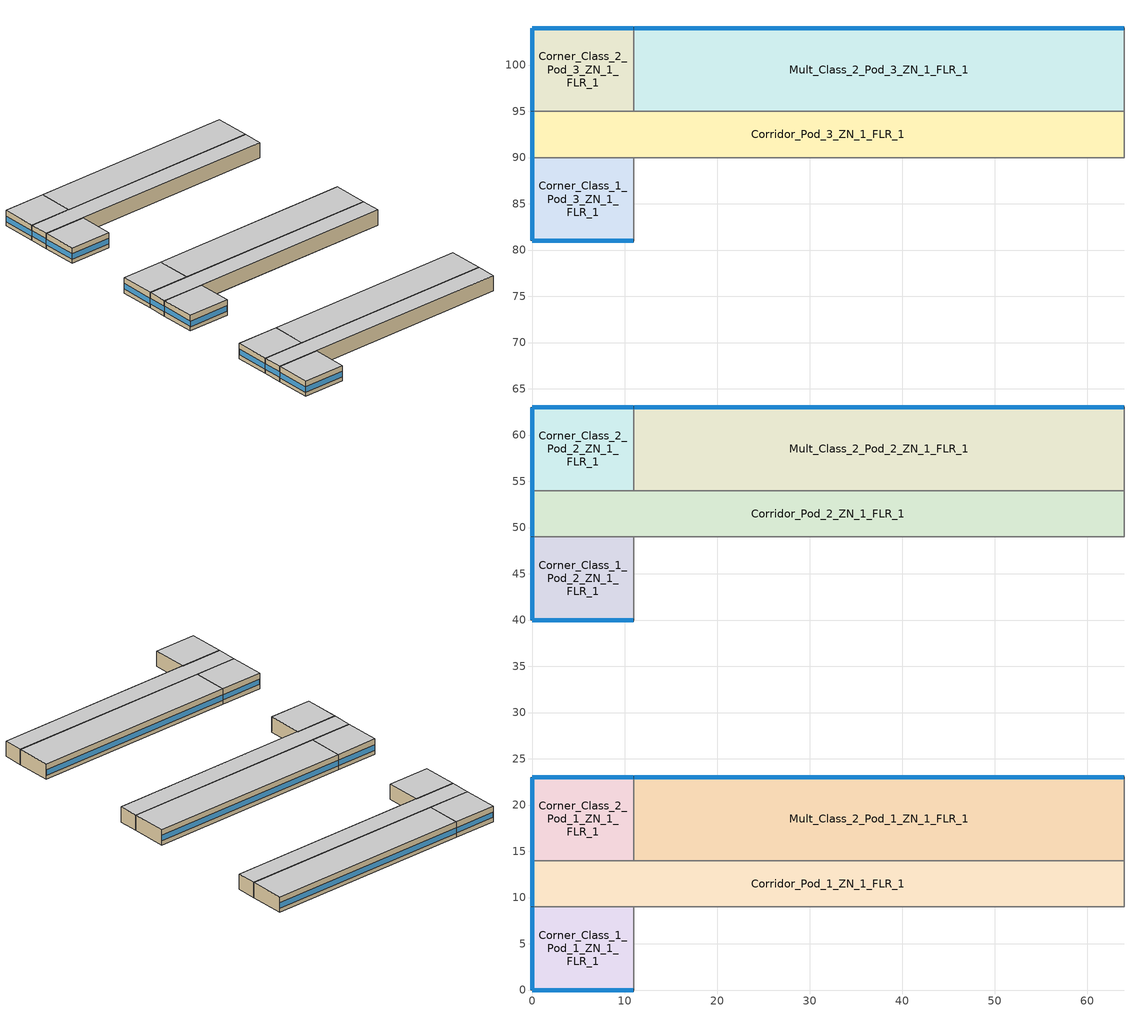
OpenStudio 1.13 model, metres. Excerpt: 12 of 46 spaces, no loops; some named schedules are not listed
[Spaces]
Mult_Class_2_Pod_3_ZN_1_FLR_1
 floor ground: 64,104 64,95 11,95 11,104 z0
 wall outside: 64,104 11,104 z0:4
 wall to Corner_Class_2_Pod_3_ZN_1_FLR_1: 11,104 11,95 z0:4
 wall to Corridor_Pod_3_ZN_1_FLR_1: 11,95 64,95 z0:4
 wall to Bathrooms_ZN_1_FLR_1: 64,95 64,104 z0:4
 window: 63.95,104 11.05,104 z1.1:2.5
 ceiling to Mult_Class_2_Pod_3_ZN_1_FLR_2: 64,95 64,104 11,104 11,95 z4
Mult_Class_2_Pod_2_ZN_1_FLR_1
 floor ground: 64,63 64,54 11,54 11,63 z0
 wall outside: 64,63 11,63 z0:4
 wall to Corridor_Pod_2_ZN_1_FLR_1: 11,54 64,54 z0:4
 wall to Main_Corridor_ZN_1_FLR_1: 64,54 64,63 z0:4
 wall to Corner_Class_2_Pod_2_ZN_1_FLR_1: 11,63 11,54 z0:4
 window: 63.95,63 11.05,63 z1.1:2.5
 ceiling to Mult_Class_2_Pod_2_ZN_1_FLR_2: 64,54 64,63 11,63 11,54 z4
Mult_Class_2_Pod_1_ZN_1_FLR_1
 floor ground: 64,23 64,14 11,14 11,23 z0
 wall outside: 64,23 11,23 z0:4
 wall to Main_Corridor_ZN_1_FLR_1: 64,14 64,23 z0:4
 wall to Corridor_Pod_1_ZN_1_FLR_1: 11,14 64,14 z0:4
 wall to Corner_Class_2_Pod_1_ZN_1_FLR_1: 11,23 11,14 z0:4
 window: 63.95,23 11.05,23 z1.1:2.5
 ceiling to Mult_Class_2_Pod_1_ZN_1_FLR_2: 64,14 64,23 11,23 11,14 z4
Corner_Class_1_Pod_2_ZN_1_FLR_1
 floor ground: 11,49 11,40 0,40 0,49 z0
 wall outside: 0,49 0,40 11,40 z0:4
 wall to Corridor_Pod_2_ZN_1_FLR_1: 11,49 0,49 z0:4
 wall to Mult_Class_1_Pod_2_ZN_1_FLR_1: 11,40 11,49 z0:4
 window: 0.05,40 10.95,40 z1.1:2.51; 0,48.95 0,40.05 z1.1:2.52
 ceiling to Corner_Class_1_Pod_2_ZN_1_FLR_2: 11,40 11,49 0,49 0,40 z4
Corridor_Pod_1_ZN_1_FLR_1
 floor ground: 64,14 64,9 0,9 0,14 z0
 wall outside: 0,14 0,9 z0:4
 wall to Corner_Class_2_Pod_1_ZN_1_FLR_1: 11,14 0,14 z0:4
 wall to Mult_Class_1_Pod_1_ZN_1_FLR_1: 11,9 64,9 z0:4
 wall to Corner_Class_1_Pod_1_ZN_1_FLR_1: 0,9 11,9 z0:4
 wall to Lobby_ZN_1_FLR_1: 64,9 64,14 z0:4
 window: 0,13.95 0,9.05 z1.1:2.53
 ceiling to Corridor_Pod_1_ZN_1_FLR_2: 64,9 64,14 0,14 0,9 z4
Corridor_Pod_2_ZN_1_FLR_1
 floor ground: 64,54 64,49 0,49 0,54 z0
 wall outside: 0,54 0,49 z0:4
 wall to Corner_Class_2_Pod_2_ZN_1_FLR_1: 11,54 0,54 z0:4
 wall to Main_Corridor_ZN_1_FLR_1: 64,49 64,54 z0:4
 wall to Mult_Class_1_Pod_2_ZN_1_FLR_1: 11,49 64,49 z0:4
 window: 0,53.95 0,49.05 z1.1:2.53
 ceiling to Corridor_Pod_2_ZN_1_FLR_2: 64,49 64,54 0,54 0,49 z4
Corner_Class_1_Pod_3_ZN_1_FLR_1
 floor ground: 11,90 11,81 0,81 0,90 z0
 wall outside: 0,90 0,81 11,81 z0:4
 wall to Mult_Class_1_Pod_3_ZN_1_FLR_1: 11,81 11,90 z0:4
 wall to Corridor_Pod_3_ZN_1_FLR_1: 11,90 0,90 z0:4
 window: 0,89.95 0,81.05 z1.1:2.52; 0.05,81 10.95,81 z1.1:2.51
 ceiling to Corner_Class_1_Pod_3_ZN_1_FLR_2: 11,81 11,90 0,90 0,81 z4
Corner_Class_2_Pod_1_ZN_1_FLR_1
 floor ground: 11,23 11,14 0,14 0,23 z0
 wall outside: 11,23 0,23 0,14 z0:4
 window: 10.95,23 0.05,23 z1.1:2.51; 0,22.95 0,14.05 z1.1:2.52
 ceiling to Corner_Class_2_Pod_1_ZN_1_FLR_2: 11,14 11,23 0,23 0,14 z4
Corner_Class_1_Pod_1_ZN_1_FLR_1
 floor ground: 11,9 11,0 0,0 0,9 z0
 wall outside: 0,9 0,0 11,0 z0:4
 wall to Mult_Class_1_Pod_1_ZN_1_FLR_1: 11,0 11,9 z0:4
 window: 0.05,0 10.95,0 z1.1:2.51; 0,8.95 0,0.05 z1.1:2.52
 ceiling to Corner_Class_1_Pod_1_ZN_1_FLR_2: 11,0 11,9 0,9 0,0 z4
Corridor_Pod_3_ZN_1_FLR_1
 floor ground: 64,95 64,90 0,90 0,95 z0
 wall outside: 0,95 0,90 z0:4
 wall to Corner_Class_2_Pod_3_ZN_1_FLR_1: 11,95 0,95 z0:4
 wall to Bathrooms_ZN_1_FLR_1: 64,90 64,95 z0:4
 wall to Mult_Class_1_Pod_3_ZN_1_FLR_1: 11,90 64,90 z0:4
 window: 0,94.95 0,90.05 z1.1:2.53
 ceiling to Corridor_Pod_3_ZN_1_FLR_2: 64,90 64,95 0,95 0,90 z4
Corner_Class_2_Pod_2_ZN_1_FLR_1
 floor ground: 11,63 11,54 0,54 0,63 z0
 wall outside: 11,63 0,63 0,54 z0:4
 window: 0,62.95 0,54.05 z1.1:2.52; 10.95,63 0.05,63 z1.1:2.51
 ceiling to Corner_Class_2_Pod_2_ZN_1_FLR_2: 11,54 11,63 0,63 0,54 z4
Corner_Class_2_Pod_3_ZN_1_FLR_1
 floor ground: 11,104 11,95 0,95 0,104 z0
 wall outside: 11,104 0,104 0,95 z0:4
 window: 0,103.95 0,95.05 z1.1:2.52; 10.95,104 0.05,104 z1.1:2.51
 ceiling to Corner_Class_2_Pod_3_ZN_1_FLR_2: 11,95 11,104 0,104 0,95 z4
[Site]
Burlington International Ap: Latitude {deg}=44.47; Longitude {deg}=-73.15; Time Zone {hr}=-5; Elevation {m}=101; Terrain=City
[Building]
DOE Ref 1980-2004-SecondarySchool-ASHRAE 169-2006-6A created: 2017-01-30 12:52:59 -0700: North Axis {deg}=0; Default Construction Set=DOE Ref 1980-2004 - SecSchl - ASHRAE 169-2006-6A; Standards Building Type=SecondarySchool
[Site:GroundTemperature:BuildingSurface]
19.332, 19.336, 19.402, 19.499, 20.187, 21.576, 22.125, 22.272, 20.641, 19.872, 19.644, 19.476
[Site:WaterMainsTemperature]
Calculation Method=Correlation; Annual Average Outdoor Air Temperature {C}=7.8; Maximum Difference In Monthly Average Outdoor Air Temperatures {deltaC}=28.3
[SizingPeriod:DesignDay] Barometric Pressure {Pa}=100118; Sky Clearness=0; Rain Indicator=0; Snow Indicator=0; Day of Month=21; Daylight Saving Time Indicator=0; Humidity Indicating Type=Wetbulb; Dry-Bulb Temperature Range Modifier Type=DefaultMultipliers
Name | Maximum Dry-Bulb Temperature {C} | Daily Dry-Bulb Temperature Range {deltaC} | Humidity Indicating Conditions at Maximum Dry-Bulb | Wind Speed {m/s} | Wind Direction {deg} | Month | Day Type | Solar Model Indicator | ASHRAE Taub | ASHRAE Taud
Burlington International Ap Ann Clg .4% Condns DB=>MWB | 31.3 | 10.7 | 21.7 | 4.5 | 170 | 7 | SummerDesignDay | ASHRAETau | 0.459 | 2.002
Burlington International Ap Ann Htg 99.6% Condns DB | -22.4 | 0 | -22.4 | 3 | 60 | 1 | WinterDesignDay | ASHRAEClearSky
[ClimateZones]
Climate Zone Institution Name 1=ASHRAE; Climate Zone Document Name 1=ANSI/ASHRAE Standard 169; Climate Zone Document Year 1=2006; Climate Zone Value 1=6A; Climate Zone Institution Name 2=CEC; Climate Zone Document Name 2=California Climate Zone Descriptions; Climate Zone Document Year 2=1995
[Material:NoMass] Thermal Absorptance=0.9; Solar Absorptance=0.7
Name | Roughness | Thermal Resistance {m2-K/W} | Visible Absorptance
CP02 CARPET PAD | VeryRough | 0.21648 | 0.8
Typical Insulation R-13.21 | Smooth | 2.32567 | 0.7
Typical Carpet Pad | Smooth | 0.21648 | 0.8
Typical Insulation R-21.1 | Smooth | 3.7168 | 0.7
Typical Insulation R-10.5 | Smooth | 1.84881 | 0.7
Typical Insulation | Smooth | 0.0282222 | 0.7
[Material]
Name | Roughness | Thickness {m} | Conductivity {W/m-K} | Density {kg/m3} | Specific Heat {J/kg-K} | Thermal Absorptance | Solar Absorptance | Visible Absorptance
100mm Normalweight concrete floor | MediumSmooth | 0.1016 | 2.31 | 2322 | 832
G01 13mm gypsum board | Smooth | 0.0127 | 0.16 | 800 | 1090 | 0.9 | 0.7 | 0.5
4 in. Normalweight Concrete Floor | MediumRough | 0.1016 | 2.31 | 2322 | 832 | 0.9 | 0.7 | 0.7
25mm Stucco | Smooth | 0.0254 | 0.72 | 1856 | 840 | 0.9 | 0.7 | 0.7
5/8 in. Gypsum Board | MediumSmooth | 0.0159 | 0.16 | 800 | 1090 | 0.9 | 0.7 | 0.7
Roof Membrane | VeryRough | 0.0095 | 0.16 | 1121.29 | 1460 | 0.9 | 0.77 | 0.7
Metal Roof Surface; F08 Metal surface | Smooth | 0.0008 | 45.28 | 7824 | 500 | 0.9 | 0.7 | 0.7
HW CONCRETE | Rough | 0.1016 | 1.31125 | 2240 | 837.36 | 0.9 | 0.7 | 0.7
8 in. Concrete Block Basement Wall | MediumRough | 0.2032 | 1.326 | 1842 | 912 | 0.9 | 0.7 | 0.7
G05 25mm wood | MediumSmooth | 0.0254 | 0.15 | 608 | 1630 | 0.9 | 0.5 | 0.5
Std Wood 6inch | MediumSmooth | 0.15 | 0.12 | 540 | 1210 | 0.9 | 0.7 | 0.7
[Construction]
Typical Insulated Exterior Mass Floor: Typical Insulation R-13.21, 4 in. Normalweight Concrete Floor, Typical Carpet Pad
Typical Insulated Steel Framed Exterior Wall R-15.38: 25mm Stucco, 5/8 in. Gypsum Board, Typical Insulation R-13.21, 5/8 in. Gypsum Board
Typical IEAD Roof R-22.22: Roof Membrane, Typical Insulation R-21.1, Metal Roof Surface
Typical Interior Floor: 100mm Normalweight concrete floor, CP02 CARPET PAD
Typical Interior Wall: G01 13mm gypsum board, G01 13mm gypsum board
Typical Interior Ceiling: CP02 CARPET PAD, 100mm Normalweight concrete floor
ext-slab-mass: HW CONCRETE, CP02 CARPET PAD
Typical Insulated Basement Mass Wall R-12.05: Typical Insulation R-10.5, 8 in. Concrete Block Basement Wall
U 0.52 SHGC 0.39 Simple Glazing: U 0.52 SHGC 0.39 Simple Glazing
Typical Insulated Metal Door: F08 Metal surface, Typical Insulation
Typical Overhead Door: Typical Insulation
Typical Interior Window: Clear 3mm
Typical Interior Door; Typical Interior Partition: G05 25mm wood
InteriorFurnishings: Std Wood 6inch
[DefaultConstructionSet]
DOE Ref 1980-2004 - SecSchl - ASHRAE 169-2006-6A: Default Exterior Surface Constructions=Default Surface Constructions 1; Default Interior Surface Constructions=Default Surface Constructions 2; Default Ground Contact Surface Constructions=Default Surface Constructions 3; Default Exterior SubSurface Constructions=Default Sub Surface Constructions 1; Default Interior SubSurface Constructions=Default Sub Surface Constructions 2; Interior Partition Construction=Typical Interior Partition
[DefaultSurfaceConstructions]
Name | Floor Construction | Wall Construction | Roof Ceiling Construction
Default Surface Constructions 1 | Typical Insulated Exterior Mass Floor | Typical Insulated Steel Framed Exterior Wall R-15.38 | Typical IEAD Roof R-22.22
Default Surface Constructions 2 | Typical Interior Floor | Typical Interior Wall | Typical Interior Ceiling
Default Surface Constructions 3 | ext-slab-mass | Typical Insulated Basement Mass Wall R-12.05
[DefaultSubSurfaceConstructions]
Name | Fixed Window Construction | Operable Window Construction | Door Construction | Overhead Door Construction | Tubular Daylight Dome Construction | Tubular Daylight Diffuser Construction
Default Sub Surface Constructions 1 | U 0.52 SHGC 0.39 Simple Glazing | U 0.52 SHGC 0.39 Simple Glazing | Typical Insulated Metal Door | Typical Overhead Door | Typical Interior Window | Typical Interior Window
Default Sub Surface Constructions 2 | Typical Interior Window | Typical Interior Window | Typical Interior Door
[WindowMaterial:SimpleGlazingSystem]
U 0.52 SHGC 0.39 Simple Glazing: U-Factor {W/m2-K}=2.9527; Solar Heat Gain Coefficient=0.39; Visible Transmittance=0.31
[WindowMaterial:Glazing]
Clear 3mm: Optical Data Type=SpectralAverage; Thickness {m}=0.003; Solar Transmittance at Normal Incidence=0.837; Front Side Solar Reflectance at Normal Incidence=0.075; Back Side Solar Reflectance at Normal Incidence=0.075; Visible Transmittance at Normal Incidence=0.898; Front Side Visible Reflectance at Normal Incidence=0.081; Back Side Visible Reflectance at Normal Incidence=0.081; Infrared Transmittance at Normal Incidence=0; Front Side Infrared Hemispherical Emissivity=0.84; Back Side Infrared Hemispherical Emissivity=0.84; Conductivity {W/m-K}=0.9; Dirt Correction Factor for Solar and Visible Transmittance=1; Solar Diffusing=No
[Space] Building Story=Building Story 1; Part of Total Floor Area=Yes
Name | Space Type | Thermal Zone
Mult_Class_2_Pod_3_ZN_1_FLR_1 | SecondarySchool Classroom | Mult_Class_2_Pod_3_ZN_1_FLR_1 ZN
Mult_Class_2_Pod_2_ZN_1_FLR_1 | SecondarySchool Classroom | Mult_Class_2_Pod_2_ZN_1_FLR_1 ZN
Mult_Class_2_Pod_1_ZN_1_FLR_1 | SecondarySchool Classroom | Mult_Class_2_Pod_1_ZN_1_FLR_1 ZN
Corner_Class_1_Pod_2_ZN_1_FLR_1 | SecondarySchool Classroom | Corner_Class_1_Pod_2_ZN_1_FLR_1 ZN
Corridor_Pod_1_ZN_1_FLR_1 | SecondarySchool Corridor | Corridor_Pod_1_ZN_1_FLR_1 ZN
Corridor_Pod_2_ZN_1_FLR_1 | SecondarySchool Corridor | Corridor_Pod_2_ZN_1_FLR_1 ZN
Corner_Class_1_Pod_3_ZN_1_FLR_1 | SecondarySchool Classroom | Corner_Class_1_Pod_3_ZN_1_FLR_1 ZN
Corner_Class_2_Pod_2_ZN_1_FLR_1 | SecondarySchool Classroom | Corner_Class_2_Pod_2_ZN_1_FLR_1 ZN
Corner_Class_1_Pod_1_ZN_1_FLR_1 | SecondarySchool Classroom | Corner_Class_1_Pod_1_ZN_1_FLR_1 ZN
Corner_Class_2_Pod_1_ZN_1_FLR_1 | SecondarySchool Classroom | Corner_Class_2_Pod_1_ZN_1_FLR_1 ZN
Corner_Class_2_Pod_3_ZN_1_FLR_1 | SecondarySchool Classroom | Corner_Class_2_Pod_3_ZN_1_FLR_1 ZN
Corridor_Pod_3_ZN_1_FLR_1 | SecondarySchool Corridor | Corridor_Pod_3_ZN_1_FLR_1 ZN
[SpaceType] Standards Building Type=SecondarySchool
Name | Default Schedule Set | Design Specification Outdoor Air Object | Standards Space Type
SecondarySchool Corridor | SecondarySchool Corridor Schedule Set | SecondarySchool Corridor Ventilation | Corridor
SecondarySchool Classroom | SecondarySchool Classroom Schedule Set | SecondarySchool Classroom Ventilation | Classroom
[People:Definition] Number of People Calculation Method=People/Area; Fraction Radiant=0.3
Name | People per Space Floor Area {person/m2}
SecondarySchool Classroom People Definition | 0.249938
SecondarySchool Corridor People Definition | 0.100212
[People] Work Efficiency Schedule=Work Efficiency Schedule; Clothing Insulation Schedule=Clothing Schedule; Air Velocity Schedule=Air Velocity Schedule
Name | People Definition | Space or SpaceType
SecondarySchool Classroom People | SecondarySchool Classroom People Definition | SecondarySchool Classroom
SecondarySchool Corridor People | SecondarySchool Corridor People Definition | SecondarySchool Corridor
[Lights:Definition] Design Level Calculation Method=Watts/Area; Fraction Radiant=0.37; Fraction Visible=0.2
Name | Watts per Space Floor Area {W/m2}
SecondarySchool Classroom Lights Definition | 21.5278
SecondarySchool Corridor Lights Definition | 9.25696
[Lights]
Name | Lights Definition | Space or SpaceType
SecondarySchool Classroom Lights | SecondarySchool Classroom Lights Definition | SecondarySchool Classroom
SecondarySchool Corridor Lights | SecondarySchool Corridor Lights Definition | SecondarySchool Corridor
[ElectricEquipment:Definition] Design Level Calculation Method=Watts/Area; Fraction Radiant=0.5
Name | Watts per Space Floor Area {W/m2}
SecondarySchool Classroom Elec Equip Definition | 10.0104
SecondarySchool Corridor Elec Equip Definition | 3.98265
[ElectricEquipment]
Name | Electric Equipment Definition | Space or SpaceType
SecondarySchool Classroom Elec Equip | SecondarySchool Classroom Elec Equip Definition | SecondarySchool Classroom
SecondarySchool Corridor Elec Equip | SecondarySchool Corridor Elec Equip Definition | SecondarySchool Corridor
[DesignSpecification:OutdoorAir] Outdoor Air Method=Sum
Name | Outdoor Air Flow per Person {m3/s-person} | Outdoor Air Flow per Floor Area {m3/s-m2}
SecondarySchool Classroom Ventilation | 0.00799951
SecondarySchool Corridor Ventilation |  | 0.000508
[SpaceInfiltration:DesignFlowRate] Design Flow Rate Calculation Method=Flow/ExteriorWallArea; Flow per Exterior Surface Area {m3/s-m2}=0.00113386
Name | Space or SpaceType
SecondarySchool Classroom Infiltration | SecondarySchool Classroom
SecondarySchool Corridor Infiltration | SecondarySchool Corridor
[DefaultScheduleSet] Number of People Schedule=SecondarySchool Bldg Occ; People Activity Level Schedule=SecondarySchool Activity; Lighting Schedule=SecondarySchool Bldg Light; Electric Equipment Schedule=SecondarySchool Bldg Equip; Infiltration Schedule=SecondarySchool Infil
SecondarySchool Classroom Schedule Set; SecondarySchool Corridor Schedule Set
[ThermostatSetpoint:DualSetpoint]
Name | Heating Setpoint Temperature Schedule | Cooling Setpoint Temperature Schedule
SecondarySchool Classroom Thermostat 3; SecondarySchool Classroom Thermostat 8; SecondarySchool Classroom Thermostat 9; SecondarySchool Classroom Thermostat 11; SecondarySchool Classroom Thermostat 12; SecondarySchool Classroom Thermostat 19; SecondarySchool Classroom Thermostat 20; SecondarySchool Classroom Thermostat 21; SecondarySchool Classroom Thermostat 24 | SecondarySchool HtgSetp | SecondarySchool ClgSetp
SecondarySchool Corridor Thermostat 4; SecondarySchool Corridor Thermostat 6; SecondarySchool Corridor Thermostat 7 | SecondarySchool HtgSetp BathCorrMechKitchen | SecondarySchool ClgSetp BathCorrMechKitchen
[InternalMass:Definition]
Internal Mass Definition 1: Construction=InteriorFurnishings; Design Level Calculation Method=SurfaceArea/Area; Surface Area per Space Floor Area=2
[InternalMass] Internal Mass Definition=Internal Mass Definition 1
Name | Space or SpaceType
Corner_Class_1_Pod_1_ZN_1_FLR_1 Mass | Corner_Class_1_Pod_1_ZN_1_FLR_1
Corridor_Pod_1_ZN_1_FLR_1 Mass | Corridor_Pod_1_ZN_1_FLR_1
Corner_Class_2_Pod_1_ZN_1_FLR_1 Mass | Corner_Class_2_Pod_1_ZN_1_FLR_1
Mult_Class_2_Pod_1_ZN_1_FLR_1 Mass | Mult_Class_2_Pod_1_ZN_1_FLR_1
Corner_Class_1_Pod_2_ZN_1_FLR_1 Mass | Corner_Class_1_Pod_2_ZN_1_FLR_1
Corridor_Pod_2_ZN_1_FLR_1 Mass | Corridor_Pod_2_ZN_1_FLR_1
Corner_Class_2_Pod_2_ZN_1_FLR_1 Mass | Corner_Class_2_Pod_2_ZN_1_FLR_1
Mult_Class_2_Pod_2_ZN_1_FLR_1 Mass | Mult_Class_2_Pod_2_ZN_1_FLR_1
Corner_Class_1_Pod_3_ZN_1_FLR_1 Mass | Corner_Class_1_Pod_3_ZN_1_FLR_1
Corridor_Pod_3_ZN_1_FLR_1 Mass | Corridor_Pod_3_ZN_1_FLR_1
Corner_Class_2_Pod_3_ZN_1_FLR_1 Mass | Corner_Class_2_Pod_3_ZN_1_FLR_1
Mult_Class_2_Pod_3_ZN_1_FLR_1 Mass | Mult_Class_2_Pod_3_ZN_1_FLR_1
[ThermalZone] Use Ideal Air Loads=No
Name | Thermostat
Mult_Class_2_Pod_1_ZN_1_FLR_1 ZN | SecondarySchool Classroom Thermostat 3
Corner_Class_2_Pod_3_ZN_1_FLR_1 ZN | SecondarySchool Classroom Thermostat 8
Mult_Class_2_Pod_3_ZN_1_FLR_1 ZN | SecondarySchool Classroom Thermostat 9
Corner_Class_1_Pod_3_ZN_1_FLR_1 ZN | SecondarySchool Classroom Thermostat 11
Corner_Class_1_Pod_2_ZN_1_FLR_1 ZN | SecondarySchool Classroom Thermostat 12
Corridor_Pod_2_ZN_1_FLR_1 ZN | SecondarySchool Corridor Thermostat 4
Mult_Class_2_Pod_2_ZN_1_FLR_1 ZN | SecondarySchool Classroom Thermostat 19
Corner_Class_2_Pod_1_ZN_1_FLR_1 ZN | SecondarySchool Classroom Thermostat 20
Corridor_Pod_1_ZN_1_FLR_1 ZN | SecondarySchool Corridor Thermostat 6
Corner_Class_2_Pod_2_ZN_1_FLR_1 ZN | SecondarySchool Classroom Thermostat 21
Corridor_Pod_3_ZN_1_FLR_1 ZN | SecondarySchool Corridor Thermostat 7
Corner_Class_1_Pod_1_ZN_1_FLR_1 ZN | SecondarySchool Classroom Thermostat 24
[Refrigeration:Compressor] Rated Return Gas Temperature {C}=18.3; Rated Subcooling {deltaC}=0
Name | Refrigeration Compressor Power Curve | Refrigeration Compressor Capacity Curve
Refrigeration Compressor 1 | Refrigeration Compressor Power Curve | Refrigeration Compressor Capacity Curve
Refrigeration Compressor 2 | Refrigeration Compressor Power Curve 1 | Refrigeration Compressor Capacity Curve 1
[Exterior:Lights:Definition]
NonDimming Exterior Lights Def: Design Level {W}=21874
[Exterior:Lights]
NonDimming Exterior Lights Def: Exterior Lights Definition=NonDimming Exterior Lights Def; Schedule=SecondarySchool Exterior Lights Always On; Control Option=AstronomicalClock
[BuildingStory]
Building Story 1: Nominal Z Coordinate {m}=0
[Schedule:Ruleset]
Name | Default Day Schedule | Summer Design Day Schedule | Winter Design Day Schedule
Clothing Schedule | Clothing Schedule Default Winter Clothes
Air Velocity Schedule | Air Velocity Schedule Default
Work Efficiency Schedule | Work Efficiency Schedule Default
SecondarySchool Activity | SecondarySchool Activity Default | SecondarySchool Activity Summer Design Day | SecondarySchool Activity Winter Design Day
SecondarySchool Bldg Light | SecondarySchool Bldg Light Default | SecondarySchool Bldg Light Summer Design Day | SecondarySchool Bldg Light Winter Design Day
SecondarySchool Bldg Equip | SecondarySchool Bldg Equip Default | SecondarySchool Bldg Equip Summer Design Day | SecondarySchool Bldg Equip Winter Design Day
SecondarySchool Infil | SecondarySchool Infil Default | SecondarySchool Infil Summer Design Day | SecondarySchool Infil Winter Design Day
SecondarySchool HtgSetp | SecondarySchool HtgSetp Default | SecondarySchool HtgSetp Summer Design Day | SecondarySchool HtgSetp Winter Design Day
SecondarySchool ClgSetp | SecondarySchool ClgSetp Default | SecondarySchool ClgSetp Summer Design Day | SecondarySchool ClgSetp Winter Design Day
SecondarySchool Bldg Occ | SecondarySchool Bldg Occ Default | SecondarySchool Bldg Occ Summer Design Day | SecondarySchool Bldg Occ Winter Design Day
SecondarySchool HtgSetp BathCorrMechKitchen | SecondarySchool HtgSetp BathCorrMechKitchen Default | SecondarySchool HtgSetp BathCorrMechKitchen Summer Design Day | SecondarySchool HtgSetp BathCorrMechKitchen Winter Design Day
SecondarySchool ClgSetp BathCorrMechKitchen | SecondarySchool ClgSetp BathCorrMechKitchen Default | SecondarySchool ClgSetp BathCorrMechKitchen Summer Design Day | SecondarySchool ClgSetp BathCorrMechKitchen Winter Design Day
SecondarySchool Exterior Lights Always On | SecondarySchool Exterior Lights Always On Default | SecondarySchool Exterior Lights Always On Summer Design Day | SecondarySchool Exterior Lights Always On Winter Design Day
[Schedule:Day]
SecondarySchool HtgSetp Default; SecondarySchool HtgSetp BathCorrMechKitchen Winter Design Day: 6, 0, 16, 21, 0, 21, 24, 0, 16
SecondarySchool HtgSetp Summer Design Day; SecondarySchool HtgSetp BathCorrMechKitchen Default; SecondarySchool HtgSetp BathCorrMechKitchen Summer Design Day: 24, 0, 16
SecondarySchool HtgSetp Winter Design Day: 24, 0, 21
SecondarySchool ClgSetp Default: 6, 0, 27, 21, 0, 24, 24, 0, 27
SecondarySchool ClgSetp Summer Design Day: 24, 0, 24
SecondarySchool ClgSetp Winter Design Day; SecondarySchool ClgSetp BathCorrMechKitchen Default: 24, 0, 27
SecondarySchool Exterior Lights Always On Default; SecondarySchool Exterior Lights Always On Winter Design Day; SecondarySchool Exterior Lights Always On Summer Design Day: 24, 0, 1
[Schedule:Rule] Apply Sunday=Yes; Apply Monday=Yes; Apply Tuesday=Yes; Apply Wednesday=Yes; Apply Thursday=Yes; Apply Friday=Yes; Apply Saturday=Yes; Date Specification Type=DateRange; Start Day=1
Name | Schedule Ruleset | Rule Order | Day Schedule | Start Month | End Month | End Day
Schedule Rule 17 | SecondarySchool HtgSetp | 1 | SecondarySchool HtgSetp Wknd|Wkdy Day | 7 | 9 | 1
Schedule Rule 18 | SecondarySchool HtgSetp | 0 | SecondarySchool HtgSetp Wknd|Wkdy Day 1 | 9 | 12 | 31
Schedule Rule 19 | SecondarySchool ClgSetp | 1 | SecondarySchool ClgSetp Wknd|Wkdy Day | 7 | 9 | 1
Schedule Rule 20 | SecondarySchool ClgSetp | 0 | SecondarySchool ClgSetp Wknd|Wkdy Day 1 | 9 | 12 | 31
[Curve:Bicubic] Minimum Value of x=-23.3; Maximum Value of x=7.2; Minimum Value of y=10; Maximum Value of y=60; Input Unit Type for X=Temperature; Input Unit Type for Y=Temperature
Name | Coefficient1 Constant | Coefficient2 x | Coefficient3 x**2 | Coefficient4 y | Coefficient5 y**2 | Coefficient6 x*y | Coefficient7 x**3 | Coefficient8 y**3 | Coefficient9 x**2*y | Coefficient10 x*y**2 | Output Unit Type
Refrigeration Compressor Power Curve; Refrigeration Compressor Power Curve 1 | 4451.46 | -166.108 | -5.35664 | 263.553 | -0.958849 | 8.09252 | -0.0239354 | 0.000633306 | 0.0778798 | -0.0167386 | Power
Refrigeration Compressor Capacity Curve; Refrigeration Compressor Capacity Curve 1 | 83249.9 | 3147.96 | 44.9276 | -1035.51 | 3.74692 | -37.3907 | 0.179897 | -0.0199971 | -0.481641 | 0.0428673 | Capacity
